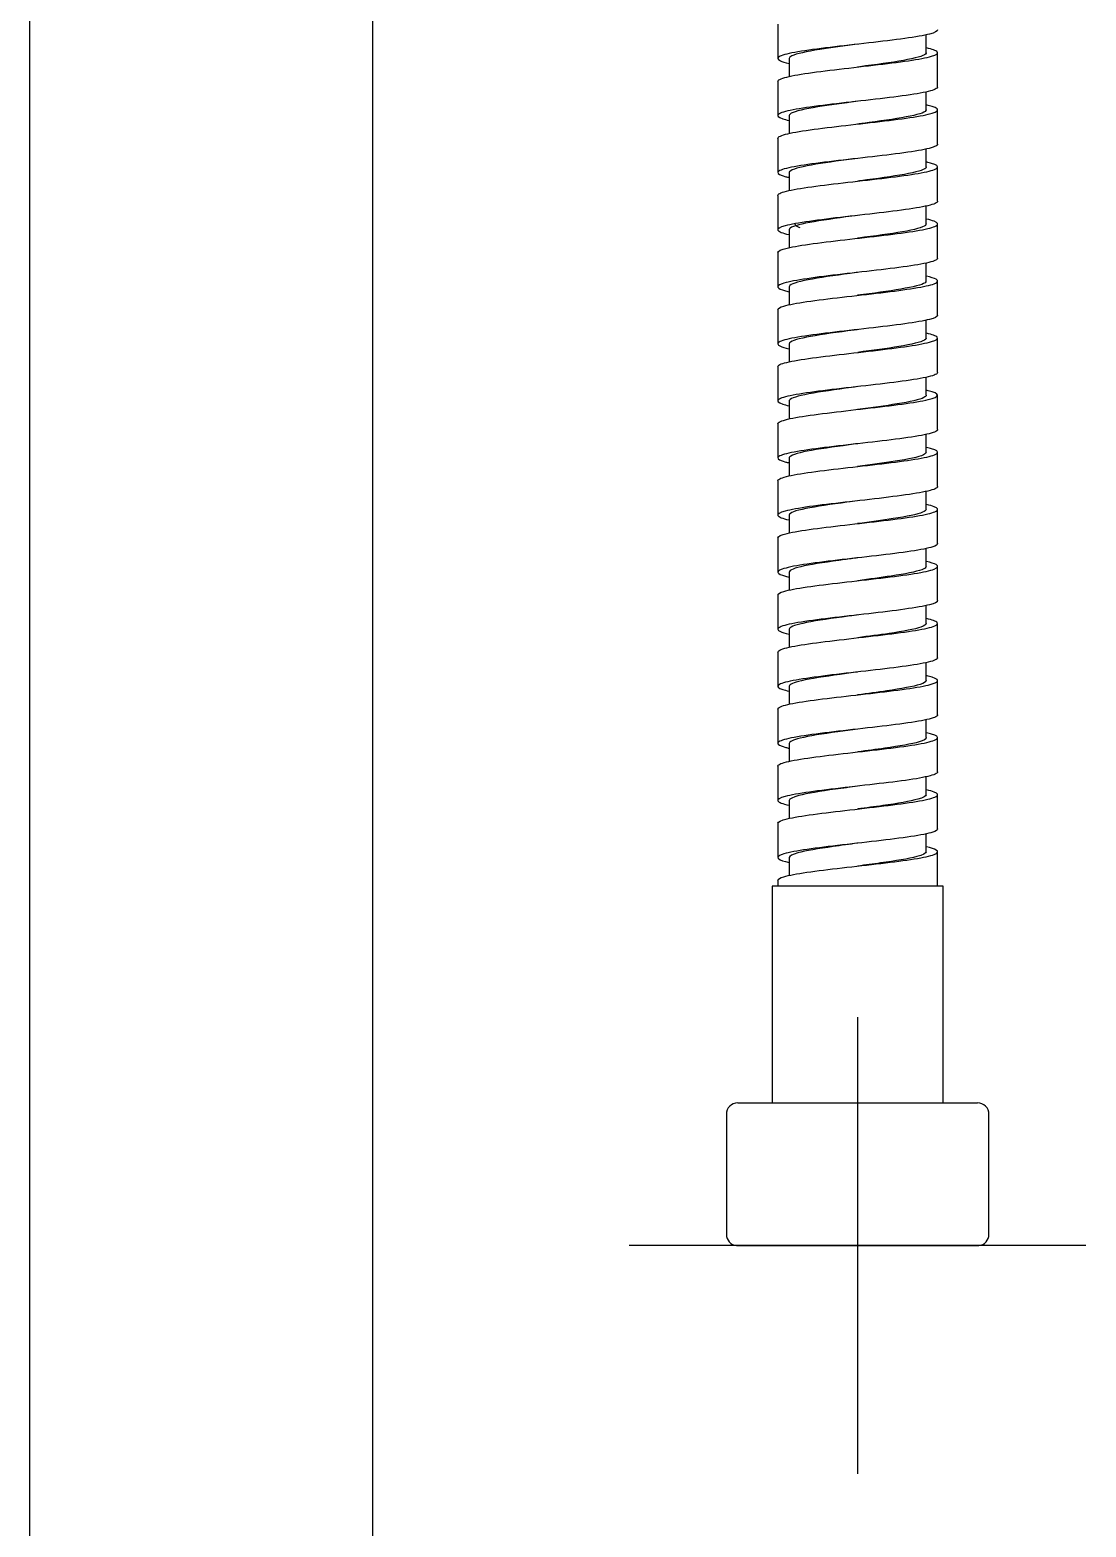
# Model space of a CAD drawing. Header units: millimetres. Extents: x -60 to 7633, y -2614 to 2146.
# Drawn here: x 4157.5 to 4250, y 1359.7 to 1490.9 of the extents above; entities that cross this region are included whole.
import ezdxf
from ezdxf.lldxf.tags import DXFTag

# ---------------------------------------------------------------- set-up
doc = ezdxf.new("R2010")
doc.units = ezdxf.units.MM
doc.layers.get('0').update_dxf_attribs({"color": 250})
tags = doc.linetypes.add('CENTER2', pattern=[28.575, 19.05, -3.175, 3.175, -3.175]).pattern_tags.tags
tags[10:11] = [DXFTag(74, 4), DXFTag(75, 0), DXFTag(340, '0'), DXFTag(46, 0.0), DXFTag(50, 0.0), DXFTag(44, 0.0), DXFTag(45, 0.0)]
tags[8:9] = [DXFTag(74, 4), DXFTag(75, 0), DXFTag(340, '0'), DXFTag(46, 0.0), DXFTag(50, 0.0), DXFTag(44, 0.0), DXFTag(45, 0.0)]
tags[6:7] = [DXFTag(74, 4), DXFTag(75, 0), DXFTag(340, '0'), DXFTag(46, 0.0), DXFTag(50, 0.0), DXFTag(44, 0.0), DXFTag(45, 0.0)]
tags[4:5] = [DXFTag(74, 4), DXFTag(75, 0), DXFTag(340, '0'), DXFTag(46, 0.0), DXFTag(50, 0.0), DXFTag(44, 0.0), DXFTag(45, 0.0)]

msp = doc.modelspace()

# ---------------------------------------------------------------- linework, layer by layer
at = {"linetype": 'Continuous'}
for p, q in [((4157.53, 899.45), (4157.53, 1585.95)), ((4187.53, 1585.95), (4187.53, 899.45)), ((4223.03, 1491.4), (4223.03, 1488.4)), ((4236.03, 1488.9), (4236.03, 1490.47)), ((4237.03, 1485.9), (4237.03, 1488.9)), ((4224.04, 1488.4), (4224.04, 1486.83)), ((4223.03, 1486.4), (4223.03, 1483.4)), ((4236.03, 1483.9), (4236.03, 1485.47)), ((4224.04, 1483.4), (4224.04, 1481.83)), ((4237.03, 1480.9), (4237.03, 1483.9)), ((4223.03, 1481.4), (4223.03, 1478.4)), ((4236.03, 1478.9), (4236.03, 1480.47)), ((4224.04, 1478.4), (4224.04, 1476.83)), ((4237.03, 1475.9), (4237.03, 1478.9)), ((4223.03, 1476.4), (4223.03, 1473.4)), ((4236.03, 1473.9), (4236.03, 1475.47)), ((4224.04, 1473.4), (4224.04, 1471.83)), ((4237.03, 1470.9), (4237.03, 1473.9)), ((4223.03, 1471.4), (4223.03, 1468.4)), ((4236.03, 1468.9), (4236.03, 1470.47)), ((4224.04, 1468.4), (4224.04, 1466.83)), ((4237.03, 1465.9), (4237.03, 1468.9)), ((4223.03, 1466.4), (4223.03, 1463.4)), ((4236.03, 1463.9), (4236.03, 1465.47)), ((4237.03, 1460.9), (4237.03, 1463.9)), ((4224.04, 1463.4), (4224.04, 1461.83)), ((4223.03, 1461.4), (4223.03, 1458.4)), ((4236.03, 1458.9), (4236.03, 1460.47)), ((4237.03, 1455.9), (4237.03, 1458.9)), ((4224.04, 1458.4), (4224.04, 1456.83)), ((4223.03, 1456.4), (4223.03, 1453.4)), ((4236.03, 1453.9), (4236.03, 1455.47)), ((4224.03, 1453.4), (4224.03, 1451.83)), ((4237.03, 1450.9), (4237.03, 1453.9)), ((4223.03, 1451.4), (4223.03, 1448.4)), ((4236.03, 1448.9), (4236.03, 1450.47)), ((4224.03, 1448.4), (4224.03, 1446.83)), ((4237.03, 1445.9), (4237.03, 1448.9)), ((4223.03, 1446.4), (4223.03, 1443.4)), ((4236.03, 1443.9), (4236.03, 1445.47)), ((4224.03, 1443.4), (4224.03, 1441.83)), ((4237.03, 1440.9), (4237.03, 1443.9)), ((4223.03, 1441.4), (4223.03, 1438.4)), ((4236.03, 1438.9), (4236.03, 1440.47)), ((4237.03, 1435.9), (4237.03, 1438.9)), ((4224.03, 1438.4), (4224.03, 1436.83)), ((4223.03, 1436.4), (4223.03, 1433.4)), ((4236.03, 1433.9), (4236.03, 1435.47)), ((4237.03, 1430.9), (4237.03, 1433.9)), ((4224.04, 1433.4), (4224.04, 1431.83)), ((4223.03, 1431.4), (4223.03, 1428.4)), ((4236.03, 1428.9), (4236.03, 1430.47)), ((4224.04, 1428.4), (4224.04, 1426.83)), ((4237.03, 1425.9), (4237.03, 1428.9)), ((4223.03, 1426.4), (4223.03, 1423.4)), ((4236.03, 1423.9), (4236.03, 1425.47)), ((4224.04, 1423.4), (4224.04, 1421.83)), ((4237.03, 1420.9), (4237.03, 1423.9)), ((4223.03, 1421.4), (4223.03, 1418.4)), ((4236.03, 1418.9), (4236.03, 1420.47)), ((4224.04, 1418.4), (4224.04, 1416.83)), ((4237.03, 1415.9), (4237.03, 1418.9)), ((4237.53, 1415.9), (4222.53, 1415.9)), ((4222.53, 1415.9), (4222.53, 1396.9)), ((4223.03, 1416.4), (4223.03, 1415.9)), ((4237.53, 1396.9), (4237.53, 1415.9)), ((4219.53, 1396.9), (4240.53, 1396.9)), ((4218.53, 1395.9), (4218.53, 1385.39)), ((4241.53, 1385.39), (4241.53, 1395.9)), ((4219.43, 1384.4), (4240.63, 1384.4))]:
    msp.add_line(p, q, dxfattribs=at)
at = {"linetype": 'CENTER2'}
for p, q in [((4230.03, 1404.4), (4230.03, 1364.4)), ((4250.03, 1384.4), (4210.03, 1384.4))]:
    msp.add_line(p, q, dxfattribs=at)
at = {"linetype": 'Continuous'}
for centre, start, end in [((4219.53, 1395.9), 90, 180), ((4240.53, 1395.9), 0, 90), ((4219.53, 1385.39), 180, 264.2608), ((4240.53, 1385.39), 275.7392, 0)]:
    msp.add_arc(centre, 1, start, end, dxfattribs=at)
for points, knots in [([(4237.03, 1490.9), (4237.03, 1490.78), (4236.79, 1490.66), (4235.84, 1490.41), (4235.08, 1490.28), (4233.22, 1490.02), (4232.13, 1489.89), (4229.87, 1489.63), (4228.69, 1489.5), (4226.53, 1489.24), (4225.56, 1489.11), (4224.05, 1488.85), (4223.5, 1488.72), (4222.96, 1488.46), (4222.97, 1488.33), (4223.43, 1488.12), (4223.68, 1488.05), (4224.02, 1487.97)], [0.52750093, 0.52750093, 0.52750093, 0.52750093, 0.52929688, 0.52929688, 0.53125, 0.53125, 0.53320312, 0.53320312, 0.53515625, 0.53515625, 0.53710938, 0.53710938, 0.5390625, 0.5390625, 0.54101562, 0.54101562, 0.54213717, 0.54213717, 0.54213717, 0.54213717]), ([(4223.04, 1486.4), (4223.04, 1486.48), (4223.14, 1486.55), (4223.67, 1486.76), (4224.28, 1486.89), (4225.89, 1487.15), (4226.9, 1487.28), (4229.1, 1487.54), (4230.28, 1487.68), (4232.52, 1487.94), (4233.59, 1488.07), (4235.36, 1488.33), (4236.06, 1488.46), (4236.94, 1488.72), (4237.11, 1488.85), (4236.9, 1489.09), (4236.57, 1489.21), (4236.05, 1489.33)], [0.4500032, 0.4500032, 0.4500032, 0.4500032, 0.45117188, 0.45117188, 0.453125, 0.453125, 0.45507812, 0.45507812, 0.45703125, 0.45703125, 0.45898438, 0.45898438, 0.4609375, 0.4609375, 0.46289062, 0.46289062, 0.46464017, 0.46464017, 0.46464017, 0.46464017]), ([(4230.03, 1489.65), (4228.86, 1489.49), (4227.69, 1489.34), (4225.55, 1489), (4224.66, 1488.81), (4224.12, 1488.55), (4224.04, 1488.47), (4224.04, 1488.4)], [0.533751349, 0.533751349, 0.533751349, 0.533751349, 0.536083106, 0.536083106, 0.538876022, 0.538876022, 0.539995363, 0.539995363, 0.539995363, 0.539995363]), ([(4236.03, 1488.9), (4236.03, 1488.88), (4236.03, 1488.87), (4235.95, 1488.67), (4235.37, 1488.49), (4233.45, 1488.11), (4232.12, 1487.93), (4230.5, 1487.71), (4230.27, 1487.68), (4230.03, 1487.65)], [0.537505428, 0.537505428, 0.537505428, 0.537505428, 0.53770436, 0.53770436, 0.540497275, 0.540497275, 0.543290191, 0.543290191, 0.543750724, 0.543750724, 0.543750724, 0.543750724]), ([(4237.03, 1485.9), (4237.03, 1485.88), (4237.03, 1485.87), (4236.95, 1485.72), (4236.6, 1485.59), (4235.41, 1485.33), (4234.57, 1485.2), (4232.58, 1484.94), (4231.45, 1484.81), (4229.17, 1484.55), (4228.02, 1484.42), (4225.95, 1484.16), (4225.04, 1484.03), (4223.7, 1483.77), (4223.26, 1483.64), (4222.94, 1483.38), (4223.07, 1483.25), (4223.61, 1483.07), (4223.8, 1483.02), (4224.02, 1482.97)], [0.55250139, 0.55250139, 0.55250139, 0.55250139, 0.55273438, 0.55273438, 0.5546875, 0.5546875, 0.55664062, 0.55664062, 0.55859375, 0.55859375, 0.56054688, 0.56054688, 0.5625, 0.5625, 0.56445312, 0.56445312, 0.56640625, 0.56640625, 0.56713239, 0.56713239, 0.56713239, 0.56713239]), ([(4223.04, 1481.4), (4223.04, 1481.45), (4223.08, 1481.5), (4223.39, 1481.69), (4223.9, 1481.82), (4225.35, 1482.08), (4226.29, 1482.21), (4228.42, 1482.47), (4229.58, 1482.6), (4231.85, 1482.86), (4232.96, 1482.99), (4234.88, 1483.25), (4235.67, 1483.38), (4236.75, 1483.64), (4237.03, 1483.77), (4237.04, 1484.03), (4236.75, 1484.16), (4236.16, 1484.3), (4236.1, 1484.31), (4236.05, 1484.33)], [0.42500111, 0.42500111, 0.42500111, 0.42500111, 0.42578125, 0.42578125, 0.42773438, 0.42773438, 0.4296875, 0.4296875, 0.43164062, 0.43164062, 0.43359375, 0.43359375, 0.43554688, 0.43554688, 0.4375, 0.4375, 0.43945312, 0.43945312, 0.43964022, 0.43964022, 0.43964022, 0.43964022]), ([(4230.03, 1484.65), (4228.79, 1484.48), (4227.55, 1484.32), (4225.4, 1483.97), (4224.56, 1483.78), (4224.1, 1483.53), (4224.04, 1483.47), (4224.04, 1483.4)], [0.558754533, 0.558754533, 0.558754533, 0.558754533, 0.561219346, 0.561219346, 0.564012262, 0.564012262, 0.564993298, 0.564993298, 0.564993298, 0.564993298]), ([(4236.03, 1483.9), (4236.03, 1483.87), (4236.03, 1483.85), (4235.89, 1483.64), (4235.26, 1483.46), (4233.27, 1483.09), (4231.92, 1482.9), (4230.36, 1482.69), (4230.19, 1482.67), (4230.03, 1482.65)], [0.56250896, 0.56250896, 0.56250896, 0.56250896, 0.562840599, 0.562840599, 0.565633515, 0.565633515, 0.568426431, 0.568426431, 0.568754166, 0.568754166, 0.568754166, 0.568754166]), ([(4237.03, 1480.9), (4237.03, 1480.86), (4237.01, 1480.82), (4236.77, 1480.64), (4236.3, 1480.51), (4234.93, 1480.25), (4234.01, 1480.12), (4231.93, 1479.86), (4230.76, 1479.73), (4228.48, 1479.47), (4227.35, 1479.34), (4225.41, 1479.08), (4224.58, 1478.95), (4223.41, 1478.69), (4223.09, 1478.56), (4222.99, 1478.3), (4223.23, 1478.17), (4223.82, 1478.02), (4223.92, 1477.99), (4224.02, 1477.97)], [0.57750408, 0.57750408, 0.57750408, 0.57750408, 0.578125, 0.578125, 0.58007812, 0.58007812, 0.58203125, 0.58203125, 0.58398438, 0.58398438, 0.5859375, 0.5859375, 0.58789062, 0.58789062, 0.58984375, 0.58984375, 0.59179688, 0.59179688, 0.59213187, 0.59213187, 0.59213187, 0.59213187]), ([(4230.05, 1479.65), (4228.73, 1479.48), (4227.42, 1479.3), (4225.27, 1478.94), (4224.47, 1478.76), (4224.08, 1478.51), (4224.04, 1478.46), (4224.04, 1478.4)], [0.58374276, 0.58374276, 0.58374276, 0.58374276, 0.586355586, 0.586355586, 0.589148501, 0.589148501, 0.589991817, 0.589991817, 0.589991817, 0.589991817]), ([(4223.04, 1476.4), (4223.03, 1476.42), (4223.05, 1476.45), (4223.18, 1476.61), (4223.58, 1476.74), (4224.85, 1477), (4225.73, 1477.13), (4227.74, 1477.39), (4228.89, 1477.52), (4231.17, 1477.78), (4232.32, 1477.91), (4234.35, 1478.17), (4235.22, 1478.3), (4236.49, 1478.56), (4236.89, 1478.69), (4237.11, 1478.95), (4236.94, 1479.08), (4236.37, 1479.25), (4236.22, 1479.29), (4236.05, 1479.33)], [0.39999857, 0.39999857, 0.39999857, 0.39999857, 0.40039062, 0.40039062, 0.40234375, 0.40234375, 0.40429688, 0.40429688, 0.40625, 0.40625, 0.40820312, 0.40820312, 0.41015625, 0.41015625, 0.41210938, 0.41210938, 0.4140625, 0.4140625, 0.4146416, 0.4146416, 0.4146416, 0.4146416]), ([(4236.03, 1478.9), (4236.03, 1478.87), (4236.02, 1478.83), (4235.82, 1478.62), (4235.15, 1478.43), (4233.09, 1478.06), (4231.72, 1477.87), (4230.23, 1477.67), (4230.13, 1477.66), (4230.04, 1477.65)], [0.587509881, 0.587509881, 0.587509881, 0.587509881, 0.587976839, 0.587976839, 0.590769755, 0.590769755, 0.59356267, 0.59356267, 0.593745731, 0.593745731, 0.593745731, 0.593745731]), ([(4237.03, 1475.9), (4237.03, 1475.83), (4236.96, 1475.76), (4236.52, 1475.57), (4235.95, 1475.44), (4234.4, 1475.17), (4233.41, 1475.04), (4231.25, 1474.79), (4230.08, 1474.66), (4227.8, 1474.39), (4226.72, 1474.26), (4224.9, 1474), (4224.16, 1473.87), (4223.2, 1473.61), (4222.98, 1473.48), (4223.11, 1473.23), (4223.45, 1473.1), (4224.01, 1472.97)], [0.6025013, 0.6025013, 0.6025013, 0.6025013, 0.60351562, 0.60351562, 0.60546875, 0.60546875, 0.60742188, 0.60742188, 0.609375, 0.609375, 0.61132812, 0.61132812, 0.61328125, 0.61328125, 0.61523438, 0.61523438, 0.61713361, 0.61713361, 0.61713361, 0.61713361]), ([(4223.03, 1471.4), (4223.03, 1471.53), (4223.32, 1471.66), (4224.41, 1471.92), (4225.2, 1472.05), (4227.09, 1472.31), (4228.2, 1472.44), (4230.49, 1472.7), (4231.66, 1472.83), (4233.77, 1473.09), (4234.72, 1473.22), (4236.17, 1473.48), (4236.68, 1473.61), (4237.12, 1473.87), (4237.07, 1474), (4236.57, 1474.2), (4236.34, 1474.26), (4236.04, 1474.33)], [0.37500074, 0.37500074, 0.37500074, 0.37500074, 0.37695312, 0.37695312, 0.37890625, 0.37890625, 0.38085938, 0.38085938, 0.3828125, 0.3828125, 0.38476562, 0.38476562, 0.38671875, 0.38671875, 0.38867188, 0.38867188, 0.38964263, 0.38964263, 0.38964263, 0.38964263]), ([(4230.02, 1474.65), (4228.65, 1474.47), (4227.28, 1474.28), (4225.14, 1473.91), (4224.38, 1473.73), (4224.07, 1473.49), (4224.04, 1473.45), (4224.04, 1473.4)], [0.608756772, 0.608756772, 0.608756772, 0.608756772, 0.611491826, 0.611491826, 0.614284741, 0.614284741, 0.614992131, 0.614992131, 0.614992131, 0.614992131]), ([(4224.54, 1473.9), (4224.54, 1473.85), (4224.57, 1473.8), (4224.71, 1473.69), (4224.82, 1473.64), (4224.97, 1473.58)], [0.612503585, 0.612503585, 0.612503585, 0.612503585, 0.61328125, 0.61328125, 0.614084388, 0.614084388, 0.614084388, 0.614084388]), ([(4236.03, 1473.9), (4236.03, 1473.86), (4236.01, 1473.82), (4235.75, 1473.59), (4235.03, 1473.4), (4232.91, 1473.03), (4231.52, 1472.85), (4230.08, 1472.66), (4230.06, 1472.65), (4230.03, 1472.65)], [0.612507535, 0.612507535, 0.612507535, 0.612507535, 0.613113079, 0.613113079, 0.615905995, 0.615905995, 0.61869891, 0.61869891, 0.618752998, 0.618752998, 0.618752998, 0.618752998]), ([(4237.03, 1470.9), (4237.03, 1470.8), (4236.89, 1470.71), (4236.21, 1470.49), (4235.55, 1470.36), (4233.83, 1470.1), (4232.78, 1469.97), (4230.56, 1469.71), (4229.38, 1469.58), (4227.16, 1469.32), (4226.12, 1469.19), (4224.44, 1468.93), (4223.8, 1468.8), (4223.05, 1468.54), (4222.94, 1468.4), (4223.26, 1468.17), (4223.57, 1468.07), (4224.02, 1467.97)], [0.62749879, 0.62749879, 0.62749879, 0.62749879, 0.62890625, 0.62890625, 0.63085938, 0.63085938, 0.6328125, 0.6328125, 0.63476562, 0.63476562, 0.63671875, 0.63671875, 0.63867188, 0.63867188, 0.640625, 0.640625, 0.6421325, 0.6421325, 0.6421325, 0.6421325]), ([(4223.04, 1466.4), (4223.04, 1466.5), (4223.22, 1466.61), (4224.01, 1466.84), (4224.71, 1466.97), (4226.47, 1467.23), (4227.54, 1467.36), (4229.8, 1467.62), (4230.97, 1467.75), (4233.16, 1468.01), (4234.17, 1468.14), (4235.8, 1468.41), (4236.4, 1468.53), (4237.06, 1468.79), (4237.12, 1468.92), (4236.75, 1469.15), (4236.45, 1469.24), (4236.05, 1469.33)], [0.35000154, 0.35000154, 0.35000154, 0.35000154, 0.3515625, 0.3515625, 0.35351562, 0.35351562, 0.35546875, 0.35546875, 0.35742188, 0.35742188, 0.359375, 0.359375, 0.36132812, 0.36132812, 0.36328125, 0.36328125, 0.36463789, 0.36463789, 0.36463789, 0.36463789]), ([(4230.03, 1469.65), (4229.99, 1469.64), (4229.95, 1469.64), (4228.5, 1469.45), (4227.12, 1469.26), (4225.01, 1468.89), (4224.3, 1468.7), (4224.06, 1468.48), (4224.04, 1468.44), (4224.04, 1468.4)], [0.633753299, 0.633753299, 0.633753299, 0.633753299, 0.63383515, 0.63383515, 0.636628065, 0.636628065, 0.639420981, 0.639420981, 0.639989141, 0.639989141, 0.639989141, 0.639989141]), ([(4236.03, 1468.9), (4236.03, 1468.85), (4236, 1468.8), (4235.67, 1468.56), (4234.9, 1468.38), (4232.75, 1468.01), (4231.39, 1467.83), (4230.03, 1467.65)], [0.637509157, 0.637509157, 0.637509157, 0.637509157, 0.638249319, 0.638249319, 0.641042234, 0.641042234, 0.643755334, 0.643755334, 0.643755334, 0.643755334]), ([(4237.03, 1465.9), (4237.03, 1465.78), (4236.79, 1465.66), (4235.83, 1465.41), (4235.08, 1465.28), (4233.23, 1465.02), (4232.13, 1464.89), (4229.86, 1464.63), (4228.69, 1464.5), (4226.54, 1464.24), (4225.57, 1464.11), (4224.04, 1463.85), (4223.5, 1463.72), (4222.96, 1463.46), (4222.97, 1463.33), (4223.43, 1463.12), (4223.68, 1463.05), (4224.01, 1462.97)], [0.6525026, 0.6525026, 0.6525026, 0.6525026, 0.65429688, 0.65429688, 0.65625, 0.65625, 0.65820312, 0.65820312, 0.66015625, 0.66015625, 0.66210938, 0.66210938, 0.6640625, 0.6640625, 0.66601562, 0.66601562, 0.66712863, 0.66712863, 0.66712863, 0.66712863]), ([(4223.04, 1461.4), (4223.04, 1461.48), (4223.14, 1461.56), (4223.67, 1461.76), (4224.27, 1461.89), (4225.89, 1462.15), (4226.91, 1462.28), (4229.1, 1462.54), (4230.27, 1462.67), (4232.52, 1462.93), (4233.59, 1463.07), (4235.36, 1463.33), (4236.06, 1463.46), (4236.94, 1463.72), (4237.11, 1463.85), (4236.9, 1464.09), (4236.57, 1464.21), (4236.05, 1464.33)], [0.32499729, 0.32499729, 0.32499729, 0.32499729, 0.32617188, 0.32617188, 0.328125, 0.328125, 0.33007812, 0.33007812, 0.33203125, 0.33203125, 0.33398438, 0.33398438, 0.3359375, 0.3359375, 0.33789062, 0.33789062, 0.33964075, 0.33964075, 0.33964075, 0.33964075]), ([(4230.04, 1464.65), (4229.93, 1464.63), (4229.81, 1464.62), (4228.3, 1464.42), (4226.93, 1464.23), (4224.89, 1463.86), (4224.23, 1463.67), (4224.05, 1463.46), (4224.04, 1463.43), (4224.04, 1463.4)], [0.658747734, 0.658747734, 0.658747734, 0.658747734, 0.65897139, 0.65897139, 0.661764305, 0.661764305, 0.664557221, 0.664557221, 0.664990435, 0.664990435, 0.664990435, 0.664990435]), ([(4236.03, 1463.9), (4236.03, 1463.84), (4235.98, 1463.78), (4235.58, 1463.54), (4234.77, 1463.35), (4232.62, 1462.99), (4231.33, 1462.82), (4230.04, 1462.65)], [0.662507961, 0.662507961, 0.662507961, 0.662507961, 0.663385559, 0.663385559, 0.666178474, 0.666178474, 0.66874711, 0.66874711, 0.66874711, 0.66874711]), ([(4237.03, 1460.9), (4237.03, 1460.88), (4237.03, 1460.87), (4236.96, 1460.72), (4236.61, 1460.59), (4235.4, 1460.33), (4234.56, 1460.2), (4232.59, 1459.94), (4231.47, 1459.81), (4229.16, 1459.55), (4228.01, 1459.42), (4225.96, 1459.16), (4225.05, 1459.03), (4223.7, 1458.77), (4223.26, 1458.64), (4222.94, 1458.38), (4223.07, 1458.25), (4223.61, 1458.07), (4223.8, 1458.02), (4224.02, 1457.97)], [0.67750171, 0.67750171, 0.67750171, 0.67750171, 0.67773438, 0.67773438, 0.6796875, 0.6796875, 0.68164062, 0.68164062, 0.68359375, 0.68359375, 0.68554688, 0.68554688, 0.6875, 0.6875, 0.68945312, 0.68945312, 0.69140625, 0.69140625, 0.69213333, 0.69213333, 0.69213333, 0.69213333]), ([(4223.04, 1456.4), (4223.04, 1456.45), (4223.08, 1456.5), (4223.39, 1456.68), (4223.89, 1456.81), (4225.35, 1457.08), (4226.3, 1457.21), (4228.41, 1457.47), (4229.57, 1457.6), (4231.87, 1457.86), (4232.98, 1457.99), (4234.87, 1458.25), (4235.66, 1458.38), (4236.75, 1458.64), (4237.03, 1458.77), (4237.03, 1459.03), (4236.75, 1459.16), (4236.16, 1459.3), (4236.1, 1459.31), (4236.05, 1459.33)], [0.29999911, 0.29999911, 0.29999911, 0.29999911, 0.30078125, 0.30078125, 0.30273438, 0.30273438, 0.3046875, 0.3046875, 0.30664062, 0.30664062, 0.30859375, 0.30859375, 0.31054688, 0.31054688, 0.3125, 0.3125, 0.31445312, 0.31445312, 0.31464123, 0.31464123, 0.31464123, 0.31464123]), ([(4230.03, 1459.65), (4229.85, 1459.62), (4229.67, 1459.6), (4228.1, 1459.39), (4226.75, 1459.2), (4224.78, 1458.83), (4224.16, 1458.65), (4224.04, 1458.44), (4224.03, 1458.42), (4224.04, 1458.4)], [0.683753042, 0.683753042, 0.683753042, 0.683753042, 0.684107629, 0.684107629, 0.686900545, 0.686900545, 0.68969346, 0.68969346, 0.68999528, 0.68999528, 0.68999528, 0.68999528]), ([(4236.03, 1458.9), (4236.03, 1458.83), (4235.97, 1458.76), (4235.48, 1458.51), (4234.63, 1458.32), (4232.48, 1457.97), (4231.26, 1457.81), (4230.03, 1457.65)], [0.68750559, 0.68750559, 0.68750559, 0.68750559, 0.688521798, 0.688521798, 0.691314714, 0.691314714, 0.693752733, 0.693752733, 0.693752733, 0.693752733]), ([(4237.03, 1455.9), (4237.03, 1455.86), (4237.01, 1455.82), (4236.77, 1455.64), (4236.31, 1455.51), (4234.93, 1455.25), (4234, 1455.12), (4231.93, 1454.86), (4230.77, 1454.73), (4228.48, 1454.47), (4227.35, 1454.34), (4225.4, 1454.08), (4224.58, 1453.95), (4223.42, 1453.69), (4223.09, 1453.56), (4222.99, 1453.3), (4223.24, 1453.17), (4223.82, 1453.02), (4223.91, 1453), (4224.01, 1452.97)], [0.70249909, 0.70249909, 0.70249909, 0.70249909, 0.703125, 0.703125, 0.70507812, 0.70507812, 0.70703125, 0.70703125, 0.70898438, 0.70898438, 0.7109375, 0.7109375, 0.71289062, 0.71289062, 0.71484375, 0.71484375, 0.71679688, 0.71679688, 0.7171326, 0.7171326, 0.7171326, 0.7171326]), ([(4230.04, 1454.65), (4229.79, 1454.62), (4229.54, 1454.58), (4227.9, 1454.36), (4226.57, 1454.18), (4224.67, 1453.81), (4224.1, 1453.62), (4224.04, 1453.42), (4224.03, 1453.41), (4224.03, 1453.4)], [0.708747292, 0.708747292, 0.708747292, 0.708747292, 0.709243869, 0.709243869, 0.712036785, 0.712036785, 0.7148297, 0.7148297, 0.714995019, 0.714995019, 0.714995019, 0.714995019]), ([(4223.04, 1451.4), (4223.03, 1451.42), (4223.05, 1451.45), (4223.18, 1451.61), (4223.58, 1451.74), (4224.85, 1452), (4225.72, 1452.13), (4227.74, 1452.39), (4228.89, 1452.52), (4231.18, 1452.78), (4232.33, 1452.91), (4234.34, 1453.17), (4235.21, 1453.3), (4236.5, 1453.56), (4236.89, 1453.69), (4237.11, 1453.95), (4236.94, 1454.08), (4236.37, 1454.25), (4236.22, 1454.29), (4236.05, 1454.33)], [0.2750018, 0.2750018, 0.2750018, 0.2750018, 0.27539062, 0.27539062, 0.27734375, 0.27734375, 0.27929688, 0.27929688, 0.28125, 0.28125, 0.28320312, 0.28320312, 0.28515625, 0.28515625, 0.28710938, 0.28710938, 0.2890625, 0.2890625, 0.28963909, 0.28963909, 0.28963909, 0.28963909]), ([(4236.03, 1453.9), (4236.03, 1453.82), (4235.95, 1453.74), (4235.38, 1453.48), (4234.49, 1453.29), (4232.34, 1452.96), (4231.19, 1452.8), (4230.03, 1452.65)], [0.712501244, 0.712501244, 0.712501244, 0.712501244, 0.713658038, 0.713658038, 0.716450954, 0.716450954, 0.718750268, 0.718750268, 0.718750268, 0.718750268]), ([(4237.03, 1450.9), (4237.03, 1450.83), (4236.96, 1450.76), (4236.52, 1450.57), (4235.95, 1450.44), (4234.4, 1450.18), (4233.42, 1450.05), (4231.24, 1449.78), (4230.07, 1449.65), (4227.82, 1449.39), (4226.73, 1449.27), (4224.89, 1449), (4224.16, 1448.87), (4223.2, 1448.61), (4222.98, 1448.48), (4223.11, 1448.23), (4223.45, 1448.1), (4224.01, 1447.97)], [0.72750186, 0.72750186, 0.72750186, 0.72750186, 0.72851562, 0.72851562, 0.73046875, 0.73046875, 0.73242188, 0.73242188, 0.734375, 0.734375, 0.73632812, 0.73632812, 0.73828125, 0.73828125, 0.74023438, 0.74023438, 0.74213117, 0.74213117, 0.74213117, 0.74213117]), ([(4223.03, 1446.4), (4223.03, 1446.4), (4223.03, 1446.4), (4223.03, 1446.53), (4223.32, 1446.66), (4224.4, 1446.92), (4225.19, 1447.05), (4227.1, 1447.31), (4228.21, 1447.44), (4230.48, 1447.7), (4231.65, 1447.83), (4233.77, 1448.09), (4234.72, 1448.22), (4236.17, 1448.48), (4236.68, 1448.61), (4237.12, 1448.87), (4237.07, 1449), (4236.57, 1449.2), (4236.34, 1449.26), (4236.05, 1449.33)], [0.24999978, 0.24999978, 0.24999978, 0.24999978, 0.25, 0.25, 0.25195312, 0.25195312, 0.25390625, 0.25390625, 0.25585938, 0.25585938, 0.2578125, 0.2578125, 0.25976562, 0.25976562, 0.26171875, 0.26171875, 0.26367188, 0.26367188, 0.26463777, 0.26463777, 0.26463777, 0.26463777]), ([(4230.03, 1449.65), (4229.71, 1449.61), (4229.4, 1449.56), (4227.7, 1449.34), (4226.4, 1449.15), (4224.57, 1448.78), (4224.05, 1448.59), (4224.03, 1448.4), (4224.03, 1448.4), (4224.03, 1448.4)], [0.733754026, 0.733754026, 0.733754026, 0.733754026, 0.734380109, 0.734380109, 0.737173025, 0.737173025, 0.73996594, 0.73996594, 0.740000287, 0.740000287, 0.740000287, 0.740000287]), ([(4236.03, 1448.9), (4236.03, 1448.81), (4235.93, 1448.73), (4235.27, 1448.45), (4234.34, 1448.27), (4232.21, 1447.94), (4231.12, 1447.79), (4230.03, 1447.65)], [0.737499754, 0.737499754, 0.737499754, 0.737499754, 0.738794278, 0.738794278, 0.741587193, 0.741587193, 0.743750155, 0.743750155, 0.743750155, 0.743750155]), ([(4237.03, 1445.9), (4237.03, 1445.81), (4236.89, 1445.71), (4236.2, 1445.49), (4235.54, 1445.36), (4233.83, 1445.1), (4232.79, 1444.97), (4230.55, 1444.71), (4229.37, 1444.58), (4227.16, 1444.32), (4226.13, 1444.19), (4224.44, 1443.93), (4223.8, 1443.79), (4223.05, 1443.53), (4222.94, 1443.4), (4223.26, 1443.17), (4223.56, 1443.07), (4224.01, 1442.97)], [0.75250436, 0.75250436, 0.75250436, 0.75250436, 0.75390625, 0.75390625, 0.75585938, 0.75585938, 0.7578125, 0.7578125, 0.75976562, 0.75976562, 0.76171875, 0.76171875, 0.76367188, 0.76367188, 0.765625, 0.765625, 0.76713125, 0.76713125, 0.76713125, 0.76713125]), ([(4223.04, 1441.4), (4223.04, 1441.5), (4223.22, 1441.61), (4224, 1441.84), (4224.71, 1441.97), (4226.48, 1442.23), (4227.55, 1442.36), (4229.79, 1442.62), (4230.96, 1442.75), (4233.17, 1443.01), (4234.18, 1443.14), (4235.79, 1443.4), (4236.4, 1443.53), (4237.07, 1443.8), (4237.12, 1443.93), (4236.74, 1444.15), (4236.45, 1444.24), (4236.05, 1444.33)], [0.22499934, 0.22499934, 0.22499934, 0.22499934, 0.2265625, 0.2265625, 0.22851562, 0.22851562, 0.23046875, 0.23046875, 0.23242188, 0.23242188, 0.234375, 0.234375, 0.23632812, 0.23632812, 0.23828125, 0.23828125, 0.2396419, 0.2396419, 0.2396419, 0.2396419]), ([(4230.04, 1444.65), (4229.65, 1444.6), (4229.27, 1444.55), (4227.51, 1444.31), (4226.23, 1444.12), (4224.51, 1443.76), (4224.03, 1443.58), (4224.03, 1443.4)], [0.758746892, 0.758746892, 0.758746892, 0.758746892, 0.759516349, 0.759516349, 0.762309264, 0.762309264, 0.765006729, 0.765006729, 0.765006729, 0.765006729]), ([(4236.03, 1443.9), (4236.03, 1443.8), (4235.9, 1443.71), (4235.16, 1443.43), (4234.19, 1443.24), (4232.07, 1442.92), (4231.05, 1442.78), (4230.04, 1442.65)], [0.762499842, 0.762499842, 0.762499842, 0.762499842, 0.763930518, 0.763930518, 0.766723433, 0.766723433, 0.768748984, 0.768748984, 0.768748984, 0.768748984]), ([(4237.03, 1440.9), (4237.03, 1440.78), (4236.79, 1440.66), (4235.84, 1440.41), (4235.08, 1440.28), (4233.22, 1440.02), (4232.13, 1439.89), (4229.87, 1439.63), (4228.69, 1439.5), (4226.54, 1439.24), (4225.56, 1439.11), (4224.05, 1438.85), (4223.5, 1438.72), (4222.96, 1438.46), (4222.97, 1438.33), (4223.43, 1438.12), (4223.68, 1438.05), (4224.02, 1437.97)], [0.77750151, 0.77750151, 0.77750151, 0.77750151, 0.77929688, 0.77929688, 0.78125, 0.78125, 0.78320312, 0.78320312, 0.78515625, 0.78515625, 0.78710938, 0.78710938, 0.7890625, 0.7890625, 0.79101562, 0.79101562, 0.79213596, 0.79213596, 0.79213596, 0.79213596]), ([(4223.04, 1436.4), (4223.04, 1436.48), (4223.14, 1436.55), (4223.67, 1436.76), (4224.28, 1436.89), (4225.89, 1437.15), (4226.9, 1437.28), (4229.1, 1437.54), (4230.28, 1437.68), (4232.52, 1437.94), (4233.59, 1438.07), (4235.36, 1438.33), (4236.06, 1438.46), (4236.94, 1438.72), (4237.11, 1438.85), (4236.9, 1439.09), (4236.58, 1439.21), (4236.05, 1439.33)], [0.20000241, 0.20000241, 0.20000241, 0.20000241, 0.20117188, 0.20117188, 0.203125, 0.203125, 0.20507812, 0.20507812, 0.20703125, 0.20703125, 0.20898438, 0.20898438, 0.2109375, 0.2109375, 0.21289062, 0.21289062, 0.21463963, 0.21463963, 0.21463963, 0.21463963]), ([(4230.04, 1439.65), (4229.59, 1439.59), (4229.13, 1439.53), (4227.32, 1439.28), (4226.07, 1439.1), (4224.46, 1438.74), (4224.03, 1438.57), (4224.03, 1438.4)], [0.783743668, 0.783743668, 0.783743668, 0.783743668, 0.784652589, 0.784652589, 0.787445504, 0.787445504, 0.790010253, 0.790010253, 0.790010253, 0.790010253]), ([(4236.03, 1438.9), (4236.03, 1438.8), (4235.88, 1438.69), (4235.04, 1438.4), (4234.03, 1438.21), (4231.94, 1437.9), (4230.99, 1437.78), (4230.04, 1437.65)], [0.787495085, 0.787495085, 0.787495085, 0.787495085, 0.789066757, 0.789066757, 0.791859673, 0.791859673, 0.793742963, 0.793742963, 0.793742963, 0.793742963]), ([(4237.03, 1435.9), (4237.03, 1435.88), (4237.03, 1435.87), (4236.96, 1435.72), (4236.6, 1435.59), (4235.41, 1435.33), (4234.57, 1435.2), (4232.58, 1434.94), (4231.45, 1434.81), (4229.17, 1434.55), (4228.02, 1434.42), (4225.95, 1434.16), (4225.04, 1434.03), (4223.7, 1433.77), (4223.26, 1433.64), (4222.94, 1433.38), (4223.07, 1433.25), (4223.61, 1433.07), (4223.8, 1433.02), (4224.02, 1432.97)], [0.8025012, 0.8025012, 0.8025012, 0.8025012, 0.80273438, 0.80273438, 0.8046875, 0.8046875, 0.80664062, 0.80664062, 0.80859375, 0.80859375, 0.81054688, 0.81054688, 0.8125, 0.8125, 0.81445312, 0.81445312, 0.81640625, 0.81640625, 0.81713225, 0.81713225, 0.81713225, 0.81713225]), ([(4223.04, 1431.4), (4223.04, 1431.45), (4223.08, 1431.5), (4223.39, 1431.69), (4223.9, 1431.82), (4225.35, 1432.08), (4226.29, 1432.2), (4228.42, 1432.47), (4229.59, 1432.6), (4231.86, 1432.86), (4232.97, 1432.99), (4234.88, 1433.25), (4235.67, 1433.38), (4236.75, 1433.64), (4237.03, 1433.77), (4237.04, 1434.03), (4236.75, 1434.16), (4236.16, 1434.3), (4236.1, 1434.31), (4236.05, 1434.33)], [0.17500148, 0.17500148, 0.17500148, 0.17500148, 0.17578125, 0.17578125, 0.17773438, 0.17773438, 0.1796875, 0.1796875, 0.18164062, 0.18164062, 0.18359375, 0.18359375, 0.18554688, 0.18554688, 0.1875, 0.1875, 0.18945312, 0.18945312, 0.189638, 0.189638, 0.189638, 0.189638]), ([(4230.02, 1434.65), (4229.51, 1434.58), (4228.99, 1434.51), (4227.13, 1434.25), (4225.91, 1434.07), (4224.41, 1433.72), (4224.04, 1433.56), (4224.04, 1433.4)], [0.808757169, 0.808757169, 0.808757169, 0.808757169, 0.809788828, 0.809788828, 0.812581744, 0.812581744, 0.815009722, 0.815009722, 0.815009722, 0.815009722]), ([(4236.03, 1433.9), (4236.03, 1433.79), (4235.85, 1433.67), (4234.91, 1433.37), (4233.86, 1433.19), (4231.79, 1432.88), (4230.91, 1432.76), (4230.02, 1432.65)], [0.812492557, 0.812492557, 0.812492557, 0.812492557, 0.814202997, 0.814202997, 0.816995913, 0.816995913, 0.818756833, 0.818756833, 0.818756833, 0.818756833]), ([(4237.03, 1430.9), (4237.03, 1430.86), (4237.01, 1430.82), (4236.77, 1430.64), (4236.31, 1430.51), (4234.93, 1430.25), (4234.01, 1430.12), (4231.93, 1429.86), (4230.76, 1429.73), (4228.48, 1429.47), (4227.36, 1429.34), (4225.41, 1429.08), (4224.58, 1428.95), (4223.42, 1428.69), (4223.09, 1428.56), (4222.99, 1428.3), (4223.23, 1428.17), (4223.82, 1428.02), (4223.92, 1427.99), (4224.02, 1427.97)], [0.82750476, 0.82750476, 0.82750476, 0.82750476, 0.828125, 0.828125, 0.83007812, 0.83007812, 0.83203125, 0.83203125, 0.83398438, 0.83398438, 0.8359375, 0.8359375, 0.83789062, 0.83789062, 0.83984375, 0.83984375, 0.84179688, 0.84179688, 0.84213261, 0.84213261, 0.84213261, 0.84213261]), ([(4230.04, 1429.65), (4229.45, 1429.57), (4228.86, 1429.49), (4226.95, 1429.23), (4225.76, 1429.04), (4224.37, 1428.7), (4224.04, 1428.55), (4224.04, 1428.4)], [0.83374596, 0.83374596, 0.83374596, 0.83374596, 0.834925068, 0.834925068, 0.837717984, 0.837717984, 0.840009377, 0.840009377, 0.840009377, 0.840009377]), ([(4223.04, 1426.4), (4223.03, 1426.43), (4223.05, 1426.45), (4223.18, 1426.61), (4223.58, 1426.74), (4224.85, 1427), (4225.73, 1427.13), (4227.75, 1427.39), (4228.89, 1427.52), (4231.17, 1427.78), (4232.32, 1427.91), (4234.35, 1428.17), (4235.22, 1428.3), (4236.49, 1428.56), (4236.89, 1428.69), (4237.11, 1428.95), (4236.94, 1429.08), (4236.37, 1429.25), (4236.22, 1429.29), (4236.05, 1429.33)], [0.14999843, 0.14999843, 0.14999843, 0.14999843, 0.15039062, 0.15039062, 0.15234375, 0.15234375, 0.15429688, 0.15429688, 0.15625, 0.15625, 0.15820312, 0.15820312, 0.16015625, 0.16015625, 0.16210938, 0.16210938, 0.1640625, 0.1640625, 0.16463834, 0.16463834, 0.16463834, 0.16463834]), ([(4236.03, 1428.9), (4236.03, 1428.78), (4235.82, 1428.65), (4234.78, 1428.34), (4233.7, 1428.16), (4231.66, 1427.86), (4230.85, 1427.76), (4230.04, 1427.65)], [0.837491406, 0.837491406, 0.837491406, 0.837491406, 0.839339237, 0.839339237, 0.842132153, 0.842132153, 0.843748971, 0.843748971, 0.843748971, 0.843748971]), ([(4237.03, 1425.9), (4237.03, 1425.83), (4236.96, 1425.76), (4236.52, 1425.57), (4235.95, 1425.44), (4234.4, 1425.17), (4233.41, 1425.04), (4231.25, 1424.79), (4230.08, 1424.66), (4227.8, 1424.39), (4226.72, 1424.26), (4224.9, 1424), (4224.16, 1423.87), (4223.2, 1423.61), (4222.98, 1423.48), (4223.11, 1423.23), (4223.45, 1423.1), (4224.02, 1422.97)], [0.85250215, 0.85250215, 0.85250215, 0.85250215, 0.85351562, 0.85351562, 0.85546875, 0.85546875, 0.85742188, 0.85742188, 0.859375, 0.859375, 0.86132812, 0.86132812, 0.86328125, 0.86328125, 0.86523438, 0.86523438, 0.86713554, 0.86713554, 0.86713554, 0.86713554]), ([(4230.03, 1424.65), (4229.37, 1424.56), (4228.72, 1424.47), (4226.76, 1424.2), (4225.61, 1424.01), (4224.33, 1423.68), (4224.04, 1423.54), (4224.04, 1423.4)], [0.858750474, 0.858750474, 0.858750474, 0.858750474, 0.860061308, 0.860061308, 0.862854223, 0.862854223, 0.865011756, 0.865011756, 0.865011756, 0.865011756]), ([(4223.03, 1421.4), (4223.03, 1421.53), (4223.32, 1421.66), (4224.4, 1421.92), (4225.2, 1422.05), (4227.09, 1422.31), (4228.2, 1422.44), (4230.49, 1422.7), (4231.66, 1422.83), (4233.77, 1423.09), (4234.72, 1423.22), (4236.17, 1423.48), (4236.68, 1423.61), (4237.12, 1423.87), (4237.06, 1424), (4236.57, 1424.2), (4236.34, 1424.26), (4236.05, 1424.33)], [0.12500019, 0.12500019, 0.12500019, 0.12500019, 0.12695312, 0.12695312, 0.12890625, 0.12890625, 0.13085938, 0.13085938, 0.1328125, 0.1328125, 0.13476562, 0.13476562, 0.13671875, 0.13671875, 0.13867188, 0.13867188, 0.13963931, 0.13963931, 0.13963931, 0.13963931]), ([(4236.03, 1423.9), (4236.03, 1423.77), (4235.79, 1423.64), (4234.64, 1423.32), (4233.53, 1423.13), (4231.53, 1422.85), (4230.78, 1422.75), (4230.04, 1422.65)], [0.862490478, 0.862490478, 0.862490478, 0.862490478, 0.864475477, 0.864475477, 0.867268392, 0.867268392, 0.868746633, 0.868746633, 0.868746633, 0.868746633]), ([(4237.03, 1420.9), (4237.03, 1420.8), (4236.89, 1420.71), (4236.21, 1420.49), (4235.55, 1420.36), (4233.82, 1420.1), (4232.78, 1419.97), (4230.56, 1419.71), (4229.38, 1419.58), (4227.16, 1419.32), (4226.12, 1419.19), (4224.45, 1418.93), (4223.8, 1418.8), (4223.05, 1418.53), (4222.94, 1418.4), (4223.26, 1418.17), (4223.57, 1418.07), (4224.02, 1417.97)], [0.87749938, 0.87749938, 0.87749938, 0.87749938, 0.87890625, 0.87890625, 0.88085938, 0.88085938, 0.8828125, 0.8828125, 0.88476562, 0.88476562, 0.88671875, 0.88671875, 0.88867188, 0.88867188, 0.890625, 0.890625, 0.89213637, 0.89213637, 0.89213637, 0.89213637]), ([(4223.04, 1416.4), (4223.04, 1416.5), (4223.22, 1416.61), (4224.01, 1416.84), (4224.71, 1416.97), (4226.47, 1417.23), (4227.54, 1417.36), (4229.8, 1417.62), (4230.98, 1417.75), (4233.16, 1418.01), (4234.17, 1418.14), (4235.8, 1418.4), (4236.4, 1418.53), (4237.06, 1418.79), (4237.12, 1418.92), (4236.75, 1419.15), (4236.46, 1419.24), (4236.05, 1419.33)], [0.10000158, 0.10000158, 0.10000158, 0.10000158, 0.1015625, 0.1015625, 0.10351562, 0.10351562, 0.10546875, 0.10546875, 0.10742188, 0.10742188, 0.109375, 0.109375, 0.11132812, 0.11132812, 0.11328125, 0.11328125, 0.11463318, 0.11463318, 0.11463318, 0.11463318]), ([(4230.04, 1419.65), (4229.31, 1419.55), (4228.58, 1419.46), (4226.59, 1419.17), (4225.46, 1418.99), (4224.29, 1418.67), (4224.04, 1418.53), (4224.04, 1418.4)], [0.883744685, 0.883744685, 0.883744685, 0.883744685, 0.885197548, 0.885197548, 0.887990463, 0.887990463, 0.890013181, 0.890013181, 0.890013181, 0.890013181]), ([(4236.03, 1418.9), (4236.03, 1418.76), (4235.75, 1418.62), (4234.5, 1418.29), (4233.35, 1418.1), (4231.39, 1417.83), (4230.71, 1417.74), (4230.04, 1417.65)], [0.887486658, 0.887486658, 0.887486658, 0.887486658, 0.889611717, 0.889611717, 0.892404632, 0.892404632, 0.893746703, 0.893746703, 0.893746703, 0.893746703])]:
    msp.add_open_spline(points, degree=3, knots=knots, dxfattribs=at)

doc.saveas('drawing.dxf')
